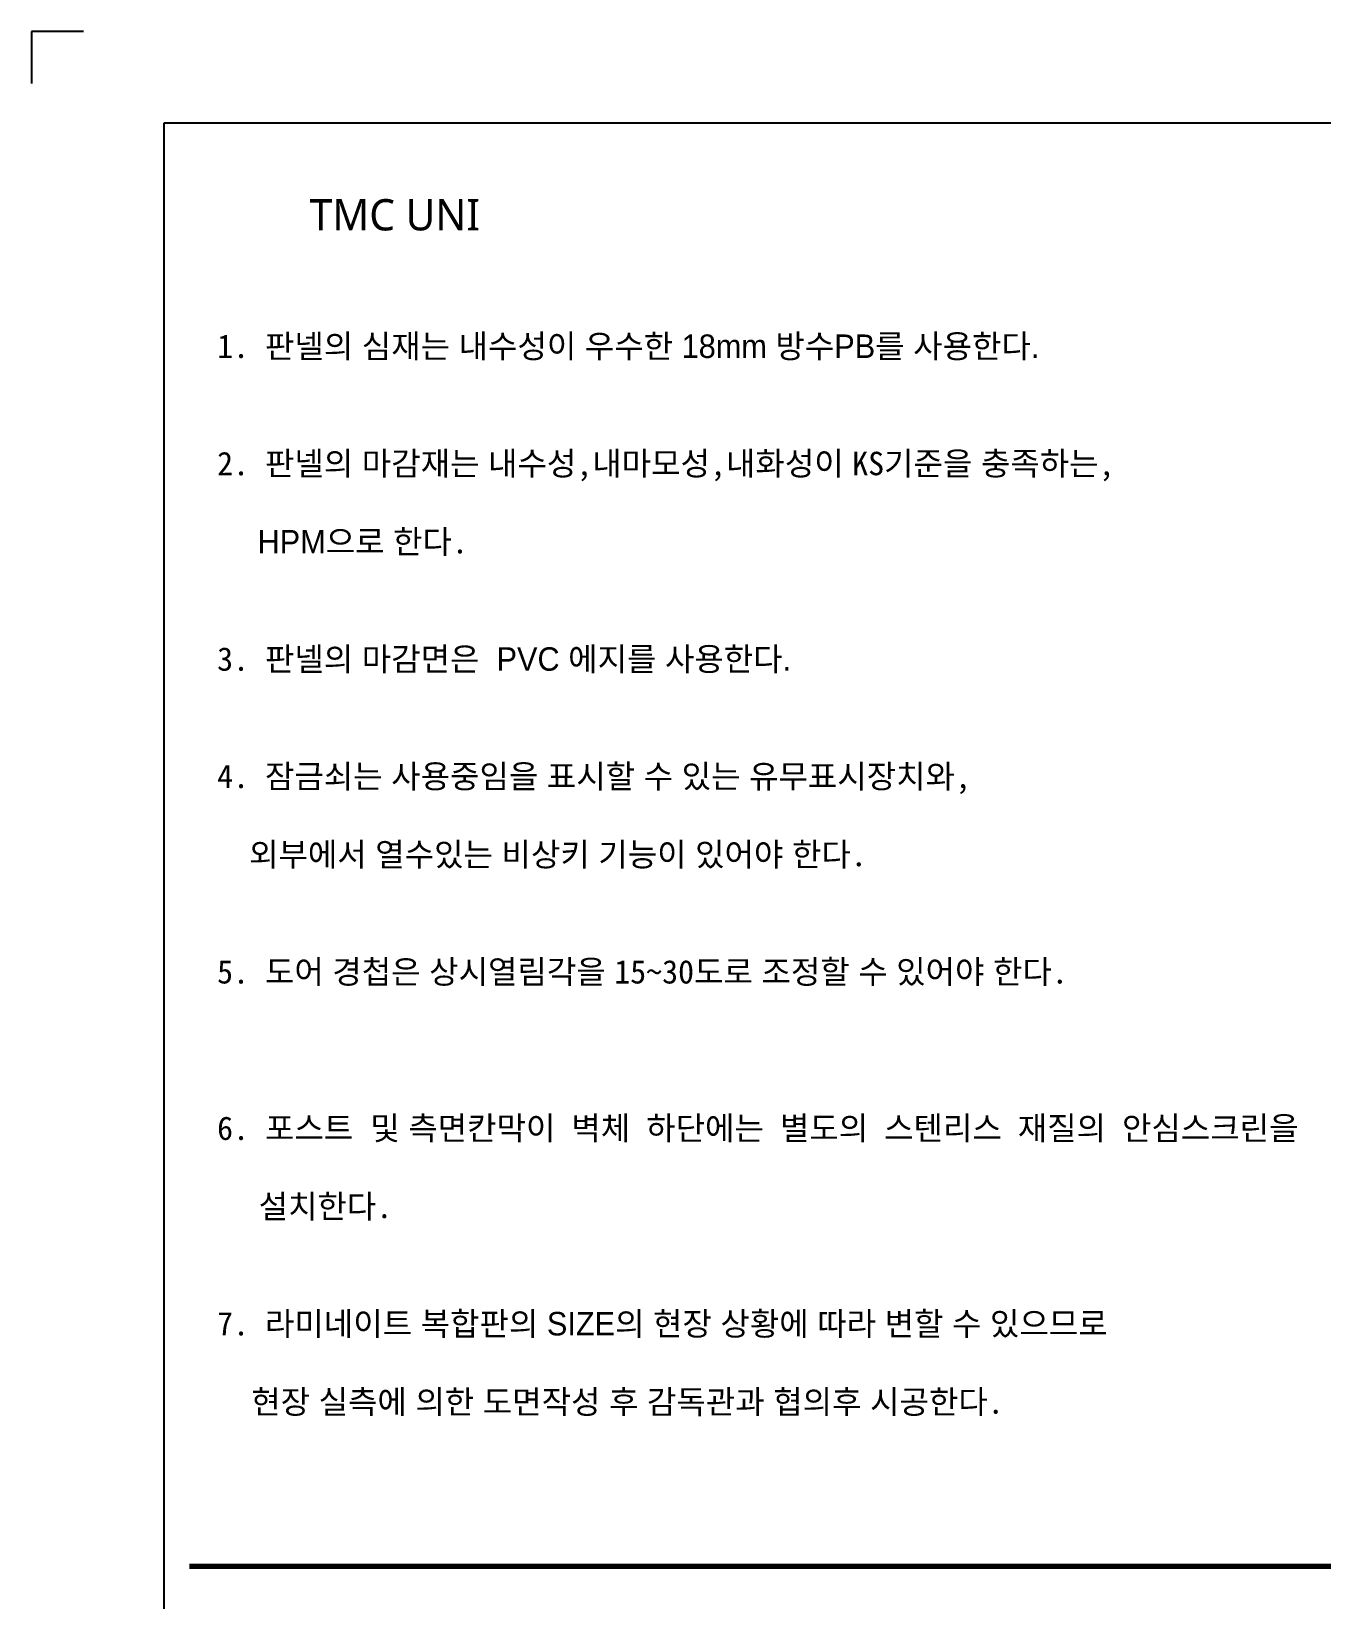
# Model space of a CAD drawing. Extents: x -255 to 8105, y -176 to 5714.
# Drawn here: x -255 to 2221, y 2705 to 5714 of the extents above; entities that cross this region are included whole.
import ezdxf
from ezdxf.enums import TextEntityAlignment as Align

# ---------------------------------------------------------------- set-up
doc = ezdxf.new("R2010")
doc.units = 0
doc.header["$LTSCALE"] = 30
doc.layers.get('0').update_dxf_attribs({"linetype": 'CONTINUOUS'})
doc.layers.add('jac text', color=7, linetype='CONTINUOUS')
doc.layers.add('TIT', color=3, linetype='CONTINUOUS')
doc.styles.add('돋움', font='malgun.ttf')

# ---------------------------------------------------------------- blocks, each defined once
blk = doc.blocks.new('UNI-02', base_point=(17634, 7239))
at = {"color": 2}
for p, q in [((17379.3, 12953), (17379.3, 12853)), ((17379.3, 12953), (17379.3, 12953)), ((17379.3, 12953), (17379.3, 12853)), ((17379.3, 12953), (17379.3, 12953)), ((17379.3, 12953), (17379.3, 12853)), ((17479.3, 12953), (17379.3, 12953)), ((17379.3, 12953), (17379.3, 12853))]:
    blk.add_line(p, q, dxfattribs=at)
for points in [[(17634.4, 12777.2), (24886.8, 12777.2), (24886.8, 7238.8), (17634.4, 7238.8)], [(17634.4, 12777.2), (24886.8, 12777.2), (24886.8, 7238.8), (17634.4, 7238.8)], [(17634.4, 12777.2), (25616.4, 12777.2), (25616.4, 7238.8), (17634.4, 7238.8)]]:
    blk.add_lwpolyline(points, close=True, dxfattribs=at)
at = {"color": 8, "const_width": 10}
blk.add_lwpolyline([(17682.6, 10008), (23467.1, 10008)], dxfattribs=at)
at = {"layer": 'jac text', "insert": (17735.7, 10295.8), "char_height": 45, "attachment_point": 7}
blk.add_mtext('1. {\\fGulim|b0|i0|c129|p50;판넬의 심재는 내수성이 우수한 18mm 방수PB를 사용한다.    \\P     }\\P\\P2. {\\fGulim|b0|i0|c129|p50;판넬의 마감재는 내수성},{\\fGulim|b0|i0|c129|p50;내마모성},{\\fGulim|b0|i0|c129|p50;내화성이 }KS{\\fGulim|b0|i0|c129|p50;기준을 충족하는},\\P \\P  {\\fGulim|b0|i0|c129|p50; HPM으로 한다}. {\\fGulim|b0|i0|c129|p50;}\\P\\P\\P3. {\\fGulim|b0|i0|c129|p50;판넬의 마감면은  PVC 에지를 사용한다.\\P\\P}\\P4. {\\fGulim|b0|i0|c129|p50;잠금쇠는 사용중임을 표시할 수 있는 유무표시장치와}, \\P\\P  {\\fGulim|b0|i0|c129|p50;외부에서 열수있는 비상키 기능이 있어야 한다}.\\P\\P\\P5. {\\fGulim|b0|i0|c129|p50;도어 경첩은 상시열림각을 }15~30{\\fGulim|b0|i0|c129|p50;도로 조정할 수 있어야 한다}.\\P\\P\\P\\P6. {\\fGulim|b0|i0|c129|p50;포스트  및 측면칸막이} {\\fGulim|b0|i0|c129|p50;벽체} {\\fGulim|b0|i0|c129|p50;하단에는} {\\fGulim|b0|i0|c129|p50;별도의} {\\fGulim|b0|i0|c129|p50;스텐리스} {\\fGulim|b0|i0|c129|p50;재질의} {\\fGulim|b0|i0|c129|p50;안심스크린을\\P\\P   } {\\fGulim|b0|i0|c129|p50;설치한다}.\\P\\P\\P7. {\\fGulim|b0|i0|c129|p50;라미네이트 복합판의 SIZE의 현장 상황에 따라 변할 수 있으므로 \\P\\P    현장 실측에 의한 도면작성 후 감독관과 협의후 시공한다}. ', dxfattribs=at)
at = {"layer": 'TIT', "style": '돋움'}
blk.add_text('TMC UNI', height=60, dxfattribs=at).set_placement((18240.3, 12571.1), align=Align.RIGHT)

msp = doc.modelspace()

# ---------------------------------------------------------------- block references
msp.add_blockref('UNI-02', (0, 0))

doc.saveas('drawing.dxf')
